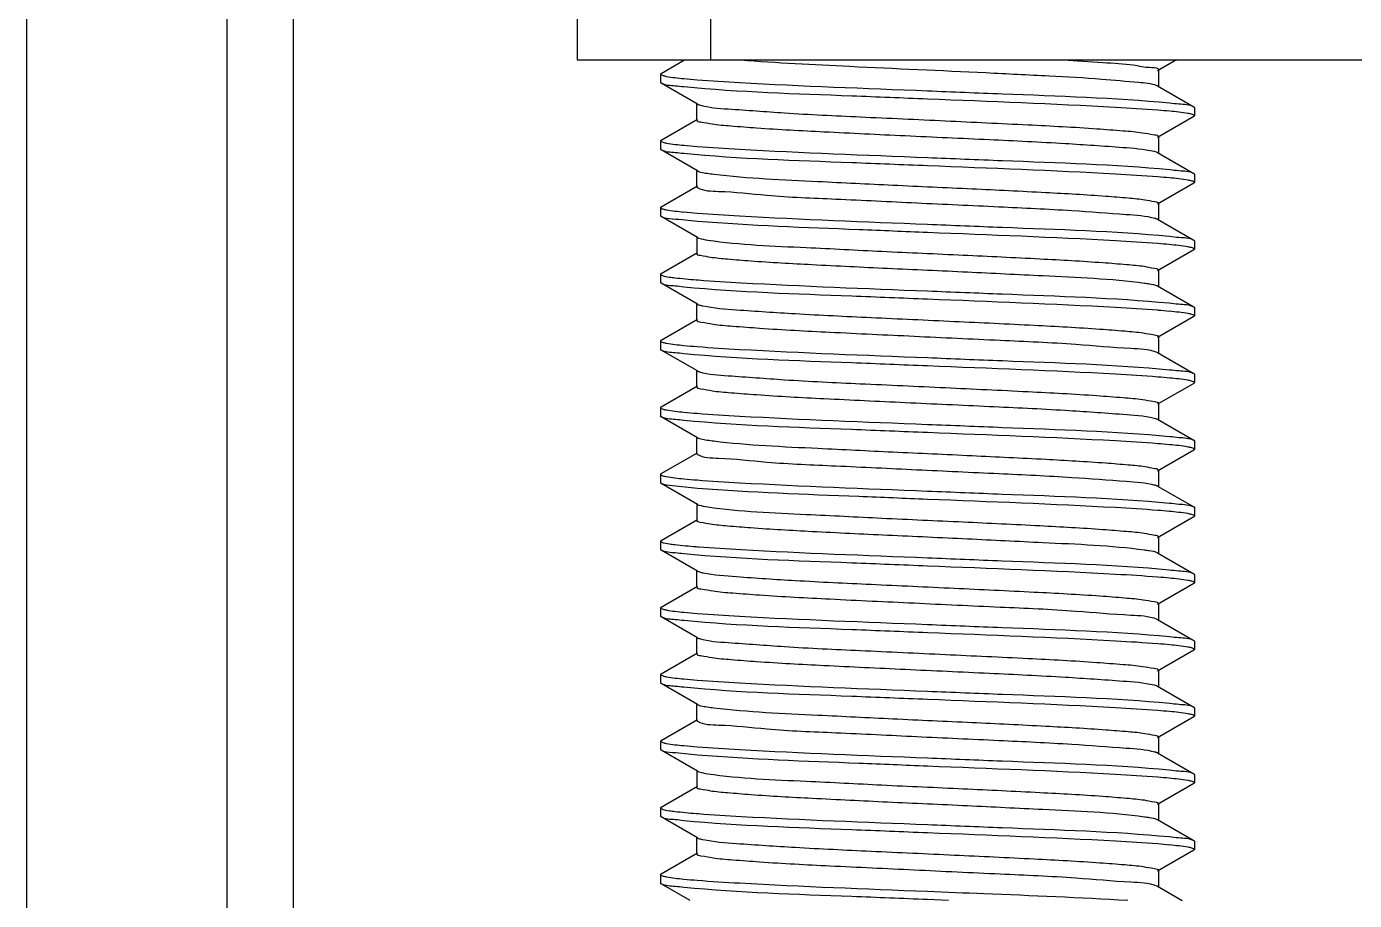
# Model space of a CAD drawing. Extents: x 1382187 to 1725648, y 860327 to 1571294.
# Drawn here: x 1529667.5 to 1529992.9, y 1235524.9 to 1235739.2 of the extents above; entities that cross this region are included whole.
import ezdxf

# ---------------------------------------------------------------- set-up
doc = ezdxf.new("R2010")
doc.units = 0
doc.header["$LTSCALE"] = 1000
doc.header["$MEASUREMENT"] = 0

msp = doc.modelspace()

# ---------------------------------------------------------------- linework, layer by layer
for p, q in [((1529802.41, 1238445.87), (1529802.41, 1235730.96)), ((1529835.12, 1238445.87), (1529835.12, 1235730.96)), ((1529732.9, 1235403.86), (1529732.9, 1236292.77)), ((1529667.48, 1236051.14), (1529667.48, 1235437.38)), ((1529716.54, 1236051.14), (1529716.54, 1235437.38)), ((1529802.41, 1235730.96), (1530137.69, 1235730.96)), ((1529823, 1235727.67), (1529828.7, 1235730.96)), ((1529949.25, 1235730.96), (1529944.66, 1235728.3)), ((1529944.84, 1235728.51), (1529944.84, 1235724.42)), ((1529823, 1235727.67), (1529822.85, 1235727.49)), ((1529822.85, 1235727.49), (1529822.85, 1235725.44)), ((1529823, 1235725.26), (1529822.85, 1235725.44)), ((1529831.88, 1235720.12), (1529823, 1235725.26)), ((1529944.46, 1235724.72), (1529944.66, 1235724.63)), ((1529944.66, 1235724.63), (1529953.54, 1235719.49)), ((1529831.7, 1235716.24), (1529831.7, 1235720.33)), ((1529953.54, 1235719.49), (1529953.69, 1235719.31)), ((1529953.69, 1235719.31), (1529953.69, 1235717.26)), ((1529823, 1235711.31), (1529831.88, 1235716.45)), ((1529953.54, 1235717.09), (1529944.66, 1235711.95)), ((1529953.54, 1235717.09), (1529953.69, 1235717.27)), ((1529944.84, 1235712.15), (1529944.84, 1235708.06)), ((1529823, 1235711.31), (1529822.85, 1235711.13)), ((1529822.85, 1235711.13), (1529822.85, 1235709.09)), ((1529823, 1235708.91), (1529822.85, 1235709.09)), ((1529831.88, 1235703.77), (1529823, 1235708.91)), ((1529944.66, 1235708.27), (1529953.54, 1235703.13)), ((1529831.7, 1235699.89), (1529831.7, 1235703.98)), ((1529831.88, 1235703.77), (1529832.13, 1235703.66)), ((1529953.54, 1235703.13), (1529953.69, 1235702.95)), ((1529953.69, 1235702.95), (1529953.69, 1235700.91)), ((1529823, 1235694.96), (1529831.88, 1235700.09)), ((1529953.54, 1235700.73), (1529944.66, 1235695.59)), ((1529953.54, 1235700.73), (1529953.69, 1235700.91)), ((1529944.84, 1235695.8), (1529944.84, 1235691.71)), ((1529823, 1235694.96), (1529822.85, 1235694.78)), ((1529822.85, 1235694.78), (1529822.85, 1235692.73)), ((1529823, 1235692.55), (1529822.85, 1235692.73)), ((1529831.88, 1235687.41), (1529823, 1235692.55)), ((1529944.66, 1235691.92), (1529953.54, 1235686.78)), ((1529831.7, 1235687.62), (1529831.7, 1235683.53)), ((1529953.54, 1235686.78), (1529953.69, 1235686.6)), ((1529953.69, 1235686.6), (1529953.69, 1235684.55)), ((1529823, 1235678.6), (1529831.88, 1235683.74)), ((1529953.54, 1235684.37), (1529944.66, 1235679.24)), ((1529953.54, 1235684.37), (1529953.69, 1235684.56)), ((1529944.84, 1235679.44), (1529944.84, 1235675.35)), ((1529823, 1235678.6), (1529822.85, 1235678.42)), ((1529822.85, 1235678.42), (1529822.85, 1235676.38)), ((1529823, 1235676.2), (1529822.85, 1235676.38)), ((1529831.88, 1235671.06), (1529823, 1235676.2)), ((1529944.66, 1235675.56), (1529953.54, 1235670.42)), ((1529831.7, 1235667.18), (1529831.7, 1235671.27)), ((1529953.54, 1235670.42), (1529953.69, 1235670.24)), ((1529953.69, 1235670.24), (1529953.69, 1235668.2)), ((1529823, 1235662.24), (1529831.88, 1235667.38)), ((1529953.54, 1235668.02), (1529944.66, 1235662.88)), ((1529953.54, 1235668.02), (1529953.69, 1235668.2)), ((1529944.84, 1235663.09), (1529944.84, 1235659)), ((1529823, 1235662.24), (1529822.85, 1235662.07)), ((1529822.85, 1235662.07), (1529822.85, 1235660.02)), ((1529823, 1235659.84), (1529822.85, 1235660.02)), ((1529831.88, 1235654.7), (1529823, 1235659.84)), ((1529944.46, 1235659.3), (1529944.66, 1235659.21)), ((1529944.66, 1235659.21), (1529953.54, 1235654.07)), ((1529831.7, 1235650.82), (1529831.7, 1235654.91)), ((1529953.54, 1235654.07), (1529953.69, 1235653.89)), ((1529953.69, 1235653.89), (1529953.69, 1235651.84)), ((1529823, 1235645.89), (1529831.88, 1235651.03)), ((1529953.54, 1235651.66), (1529944.66, 1235646.53)), ((1529953.54, 1235651.66), (1529953.69, 1235651.85)), ((1529823, 1235645.89), (1529822.85, 1235645.71)), ((1529822.85, 1235645.71), (1529822.85, 1235643.67)), ((1529823, 1235643.49), (1529822.85, 1235643.67)), ((1529944.84, 1235646.73), (1529944.84, 1235642.64)), ((1529831.88, 1235638.35), (1529823, 1235643.49)), ((1529944.66, 1235642.85), (1529953.54, 1235637.71)), ((1529831.7, 1235634.47), (1529831.7, 1235638.56)), ((1529831.88, 1235638.35), (1529832.13, 1235638.24)), ((1529953.54, 1235637.71), (1529953.69, 1235637.53)), ((1529953.69, 1235637.53), (1529953.69, 1235635.49)), ((1529823, 1235629.53), (1529831.88, 1235634.67)), ((1529953.54, 1235635.31), (1529944.66, 1235630.17)), ((1529953.54, 1235635.31), (1529953.69, 1235635.49)), ((1529823, 1235629.53), (1529822.85, 1235629.36)), ((1529822.85, 1235629.36), (1529822.85, 1235627.31)), ((1529823, 1235627.13), (1529822.85, 1235627.31)), ((1529944.84, 1235630.38), (1529944.84, 1235626.29)), ((1529831.88, 1235621.99), (1529823, 1235627.13)), ((1529944.66, 1235626.5), (1529953.54, 1235621.36)), ((1529831.7, 1235622.2), (1529831.7, 1235618.11)), ((1529953.54, 1235621.36), (1529953.69, 1235621.18)), ((1529953.69, 1235621.18), (1529953.69, 1235619.13)), ((1529823, 1235613.18), (1529831.88, 1235618.32)), ((1529953.54, 1235618.95), (1529944.66, 1235613.82)), ((1529953.54, 1235618.95), (1529953.69, 1235619.13)), ((1529823, 1235613.18), (1529822.85, 1235613)), ((1529822.85, 1235613), (1529822.85, 1235610.96)), ((1529944.84, 1235614.02), (1529944.84, 1235609.93)), ((1529823, 1235610.78), (1529822.85, 1235610.96)), ((1529831.88, 1235605.64), (1529823, 1235610.78)), ((1529944.66, 1235610.14), (1529953.54, 1235605)), ((1529831.7, 1235601.76), (1529831.7, 1235605.85)), ((1529953.54, 1235605), (1529953.69, 1235604.82)), ((1529953.69, 1235604.82), (1529953.69, 1235602.78)), ((1529823, 1235596.82), (1529831.88, 1235601.96)), ((1529953.54, 1235602.6), (1529944.66, 1235597.46)), ((1529953.54, 1235602.6), (1529953.69, 1235602.78)), ((1529823, 1235596.82), (1529822.85, 1235596.65)), ((1529822.85, 1235596.65), (1529822.85, 1235594.6)), ((1529944.84, 1235597.67), (1529944.84, 1235593.58)), ((1529823, 1235594.42), (1529822.85, 1235594.6)), ((1529831.88, 1235589.28), (1529823, 1235594.42)), ((1529944.46, 1235593.88), (1529944.66, 1235593.79)), ((1529944.66, 1235593.79), (1529953.54, 1235588.65)), ((1529831.7, 1235585.4), (1529831.7, 1235589.49)), ((1529953.54, 1235588.65), (1529953.69, 1235588.47)), ((1529953.69, 1235588.47), (1529953.69, 1235586.42)), ((1529823, 1235580.47), (1529831.88, 1235585.61)), ((1529953.54, 1235586.24), (1529944.66, 1235581.11)), ((1529953.54, 1235586.24), (1529953.69, 1235586.42)), ((1529823, 1235580.47), (1529822.85, 1235580.29)), ((1529822.85, 1235580.29), (1529822.85, 1235578.25)), ((1529944.84, 1235581.31), (1529944.84, 1235577.22)), ((1529823, 1235578.07), (1529822.85, 1235578.25)), ((1529831.88, 1235572.93), (1529823, 1235578.07)), ((1529944.66, 1235577.43), (1529953.54, 1235572.29)), ((1529831.7, 1235569.05), (1529831.7, 1235573.14)), ((1529831.88, 1235572.93), (1529832.13, 1235572.81)), ((1529953.54, 1235572.29), (1529953.69, 1235572.11)), ((1529953.69, 1235572.11), (1529953.69, 1235570.07)), ((1529823, 1235564.11), (1529831.88, 1235569.25)), ((1529953.54, 1235569.89), (1529944.66, 1235564.75)), ((1529953.54, 1235569.89), (1529953.69, 1235570.07)), ((1529823, 1235564.11), (1529822.85, 1235563.94)), ((1529822.85, 1235563.94), (1529822.85, 1235561.89)), ((1529944.84, 1235564.96), (1529944.84, 1235560.87)), ((1529823, 1235561.71), (1529822.85, 1235561.89)), ((1529831.88, 1235556.57), (1529823, 1235561.71)), ((1529944.66, 1235561.08), (1529953.54, 1235555.94)), ((1529831.7, 1235556.78), (1529831.7, 1235552.69)), ((1529953.54, 1235555.94), (1529953.69, 1235555.76)), ((1529953.69, 1235555.76), (1529953.69, 1235553.71)), ((1529823, 1235547.76), (1529831.88, 1235552.9)), ((1529953.54, 1235553.53), (1529944.66, 1235548.4)), ((1529953.54, 1235553.53), (1529953.69, 1235553.71)), ((1529823, 1235547.76), (1529822.85, 1235547.58)), ((1529822.85, 1235547.58), (1529822.85, 1235545.54)), ((1529944.84, 1235548.6), (1529944.84, 1235544.51)), ((1529823, 1235545.36), (1529822.85, 1235545.54)), ((1529831.88, 1235540.22), (1529823, 1235545.36)), ((1529944.66, 1235544.72), (1529953.54, 1235539.58)), ((1529831.7, 1235536.34), (1529831.7, 1235540.43)), ((1529953.54, 1235539.58), (1529953.69, 1235539.4)), ((1529823, 1235531.4), (1529831.88, 1235536.54)), ((1529953.54, 1235537.18), (1529944.66, 1235532.04)), ((1529953.54, 1235537.18), (1529953.69, 1235537.36)), ((1529953.69, 1235539.4), (1529953.69, 1235537.36)), ((1529823, 1235531.4), (1529822.85, 1235531.23)), ((1529822.85, 1235531.23), (1529822.85, 1235529.18)), ((1529944.84, 1235532.25), (1529944.84, 1235528.16)), ((1529823, 1235529), (1529822.85, 1235529.18)), ((1529830.11, 1235524.89), (1529823, 1235529)), ((1529944.46, 1235528.46), (1529944.66, 1235528.37)), ((1529944.66, 1235528.37), (1529950.67, 1235524.89)), ((1529893.38, 1235524.89), (1529888.27, 1235525.09))]:
    msp.add_line(p, q)
for centre, radius, start, end in [((1529845.45, 1235901.66), 176.08, 264.4922, 265.5586), ((1529930.4, 1235534.79), 184.41, 84.6378, 85.5439), ((1529845.52, 1235886.22), 177, 264.5118, 265.5533), ((1529930.24, 1235516.54), 186.31, 84.669, 85.543), ((1529845.43, 1235868.73), 175.86, 264.491, 265.556), ((1529942.38, 1235686.13), 6.24, 73.8589, 74.9069), ((1529930.15, 1235499.14), 187.36, 84.6853, 85.5419), ((1529851.45, 1235926.42), 250.15, 265.4503, 265.5766), ((1529930.37, 1235485.42), 184.71, 84.6443, 85.543), ((1529845.45, 1235836.24), 176.08, 264.4922, 265.5586), ((1529930.4, 1235469.37), 184.41, 84.6378, 85.5439), ((1529845.52, 1235820.8), 177, 264.5118, 265.5533), ((1529930.24, 1235451.12), 186.31, 84.669, 85.543), ((1529845.43, 1235803.31), 175.86, 264.491, 265.556), ((1529942.38, 1235620.71), 6.24, 73.8589, 74.9069), ((1529930.15, 1235433.72), 187.36, 84.6853, 85.5419), ((1529851.45, 1235861), 250.15, 265.4503, 265.5766), ((1529930.37, 1235420), 184.71, 84.6443, 85.543), ((1529845.45, 1235770.82), 176.08, 264.4922, 265.5586), ((1529930.4, 1235403.95), 184.41, 84.6378, 85.5439), ((1529845.52, 1235755.38), 177, 264.5118, 265.5533), ((1529930.24, 1235385.7), 186.31, 84.669, 85.543), ((1529845.43, 1235737.89), 175.86, 264.491, 265.556), ((1529942.38, 1235555.29), 6.24, 73.8589, 74.9069), ((1529930.15, 1235368.3), 187.36, 84.6853, 85.5419), ((1529851.45, 1235795.58), 250.15, 265.4503, 265.5766), ((1529930.37, 1235354.58), 184.71, 84.6443, 85.543), ((1529845.45, 1235705.4), 176.08, 264.4922, 265.5586)]:
    msp.add_arc(centre, radius, start, end)
for points, knots in [([(1529842.49, 1235730.96), (1529851.39, 1235730.27), (1529871.42, 1235729.27), (1529896.64, 1235728.16), (1529917.21, 1235727.11), (1529929.73, 1235726.47), (1529938.45, 1235725.6), (1529943.06, 1235725.28), (1529944.46, 1235724.72)], [0, 0, 0, 0, 0.261947, 0.58881, 0.740857, 0.866927, 0.955861, 1, 1, 1, 1]), ([(1529921.5, 1235730.96), (1529924.76, 1235730.78), (1529930.32, 1235730.37), (1529938.12, 1235729.99), (1529941.69, 1235729.12), (1529944.84, 1235729.07), (1529944.84, 1235728.51)], [0, 0, 0, 0, 0.416017, 0.731219, 0.928612, 1, 1, 1, 1]), ([(1529822.85, 1235727.49), (1529822.85, 1235727.41), (1529823.09, 1235727.23), (1529823.31, 1235727.17), (1529823.47, 1235727.13)], [0, 0, 0, 0, 0.322656, 1, 1, 1, 1]), ([(1529828.59, 1235724.34), (1529827.88, 1235724.41), (1529826.04, 1235724.67), (1529824.02, 1235724.67), (1529823.01, 1235725.26)], [0, 0, 0, 0, 0.378132, 1, 1, 1, 1]), ([(1529823.47, 1235727.13), (1529823.73, 1235727.05), (1529825.41, 1235726.7), (1529827.11, 1235726.53), (1529828.54, 1235726.39)], [0, 0, 0, 0, 0.159145, 1, 1, 1, 1]), ([(1529831.81, 1235726.11), (1529835.27, 1235725.83), (1529854.08, 1235724.7), (1529872.92, 1235724.01), (1529888.27, 1235723.4)], [0, 0, 0, 0, 0.184477, 1, 1, 1, 1]), ([(1529888.27, 1235721.35), (1529882.09, 1235721.6), (1529862.2, 1235722.45), (1529842.27, 1235723.01), (1529828.59, 1235724.34)], [0, 0, 0, 0, 0.310323, 1, 1, 1, 1]), ([(1529888.27, 1235723.4), (1529894.38, 1235723.15), (1529914.17, 1235722.31), (1529933.99, 1235721.73), (1529947.61, 1235720.44)], [0, 0, 0, 0, 0.308852, 1, 1, 1, 1]), ([(1529831.88, 1235720.12), (1529831.95, 1235720.08), (1529832.11, 1235720.01), (1529832.28, 1235719.96), (1529832.38, 1235719.93)], [0, 0, 0, 0, 0.430479, 1, 1, 1, 1]), ([(1529832.38, 1235719.93), (1529834.65, 1235719.25), (1529841.69, 1235718.84), (1529854.77, 1235717.79), (1529872.54, 1235716.98), (1529892.46, 1235716.05), (1529911.76, 1235715.14), (1529926.39, 1235714.38), (1529935.56, 1235713.66), (1529940.55, 1235713.27), (1529942.91, 1235712.74), (1529944.84, 1235712.52), (1529944.84, 1235712.15)], [0, 0, 0, 0, 0.062951, 0.18524, 0.350271, 0.535399, 0.715185, 0.864922, 0.92187, 0.964113, 0.990297, 1, 1, 1, 1]), ([(1529944.73, 1235718.64), (1529941.26, 1235718.92), (1529922.45, 1235720.05), (1529903.62, 1235720.74), (1529888.27, 1235721.35)], [0, 0, 0, 0, 0.18453, 1, 1, 1, 1]), ([(1529947.61, 1235720.44), (1529948.37, 1235720.37), (1529950.32, 1235720.09), (1529952.46, 1235720.11), (1529953.53, 1235719.49)], [0, 0, 0, 0, 0.37931, 1, 1, 1, 1]), ([(1529831.7, 1235716.24), (1529831.7, 1235715.89), (1529833.58, 1235715.66), (1529835.88, 1235715.14), (1529840.75, 1235714.75), (1529849.71, 1235714.04), (1529864.05, 1235713.29), (1529883.03, 1235712.39), (1529902.76, 1235711.48), (1529920.56, 1235710.65), (1529933.98, 1235709.68), (1529941.28, 1235709.17), (1529943.78, 1235708.57)], [0, 0, 0, 0, 0.00951, 0.035123, 0.076469, 0.132247, 0.279239, 0.456494, 0.640275, 0.805971, 0.931424, 1, 1, 1, 1]), ([(1529952.95, 1235717.66), (1529952.67, 1235717.73), (1529950.91, 1235718.08), (1529949.12, 1235718.25), (1529947.63, 1235718.39)], [0, 0, 0, 0, 0.163145, 1, 1, 1, 1]), ([(1529953.69, 1235717.27), (1529953.69, 1235717.36), (1529953.39, 1235717.54), (1529953.14, 1235717.61), (1529952.95, 1235717.66)], [0, 0, 0, 0, 0.315061, 1, 1, 1, 1]), ([(1529822.85, 1235711.13), (1529822.85, 1235711.05), (1529823.1, 1235710.88), (1529823.32, 1235710.82), (1529823.48, 1235710.77)], [0, 0, 0, 0, 0.322005, 1, 1, 1, 1]), ([(1529828.54, 1235707.99), (1529827.84, 1235708.06), (1529826.01, 1235708.32), (1529824.01, 1235708.32), (1529823.01, 1235708.91)], [0, 0, 0, 0, 0.377931, 1, 1, 1, 1]), ([(1529823.48, 1235710.77), (1529823.74, 1235710.69), (1529825.43, 1235710.34), (1529827.15, 1235710.17), (1529828.59, 1235710.03)], [0, 0, 0, 0, 0.159397, 1, 1, 1, 1]), ([(1529831.8, 1235709.75), (1529835.26, 1235709.48), (1529854.08, 1235708.34), (1529872.91, 1235707.65), (1529888.27, 1235707.04)], [0, 0, 0, 0, 0.184455, 1, 1, 1, 1]), ([(1529888.27, 1235705), (1529882.08, 1235705.24), (1529862.17, 1235706.1), (1529842.22, 1235706.66), (1529828.54, 1235707.99)], [0, 0, 0, 0, 0.310595, 1, 1, 1, 1]), ([(1529888.27, 1235707.04), (1529894.39, 1235706.8), (1529914.18, 1235705.95), (1529934, 1235705.37), (1529947.63, 1235704.08)], [0, 0, 0, 0, 0.308927, 1, 1, 1, 1]), ([(1529943.78, 1235708.57), (1529943.96, 1235708.53), (1529944.26, 1235708.45), (1529944.55, 1235708.33), (1529944.66, 1235708.27)], [0, 0, 0, 0, 0.59312, 1, 1, 1, 1]), ([(1529832.13, 1235703.66), (1529832.32, 1235703.58), (1529833.56, 1235703.25), (1529834.83, 1235703.1), (1529835.9, 1235702.97)], [0, 0, 0, 0, 0.158312, 1, 1, 1, 1]), ([(1529835.9, 1235702.97), (1529844.37, 1235701.94), (1529859.04, 1235701.32), (1529880.13, 1235700.24), (1529898.76, 1235699.42), (1529916.1, 1235698.56), (1529928.96, 1235697.85), (1529936.91, 1235697.19), (1529941.18, 1235696.82), (1529943.22, 1235696.36), (1529944.84, 1235696.11), (1529944.84, 1235695.8)], [0, 0, 0, 0, 0.234088, 0.402448, 0.579889, 0.745639, 0.880314, 0.930897, 0.968237, 0.991317, 1, 1, 1, 1]), ([(1529944.72, 1235702.29), (1529941.25, 1235702.56), (1529922.45, 1235703.7), (1529903.62, 1235704.39), (1529888.27, 1235705)], [0, 0, 0, 0, 0.184554, 1, 1, 1, 1]), ([(1529947.63, 1235704.08), (1529948.38, 1235704.01), (1529950.33, 1235703.74), (1529952.46, 1235703.75), (1529953.53, 1235703.13)], [0, 0, 0, 0, 0.379296, 1, 1, 1, 1]), ([(1529831.7, 1235699.89), (1529831.7, 1235699.85), (1529831.75, 1235699.76), (1529831.83, 1235699.71), (1529831.87, 1235699.69)], [0, 0, 0, 0, 0.402304, 1, 1, 1, 1]), ([(1529831.87, 1235699.69), (1529833.39, 1235698.79), (1529839.44, 1235698.83), (1529850.48, 1235697.46), (1529866.8, 1235696.86), (1529885.72, 1235695.9), (1529905.02, 1235695.02), (1529922.17, 1235694.21), (1529934.88, 1235693.23), (1529941.73, 1235692.77), (1529944.01, 1235692.16)], [0, 0, 0, 0, 0.046973, 0.152409, 0.303029, 0.479455, 0.658932, 0.818305, 0.937036, 1, 1, 1, 1]), ([(1529953.01, 1235701.28), (1529952.73, 1235701.36), (1529950.92, 1235701.73), (1529949.09, 1235701.9), (1529947.55, 1235702.05)], [0, 0, 0, 0, 0.159617, 1, 1, 1, 1]), ([(1529953.69, 1235700.91), (1529953.69, 1235700.99), (1529953.42, 1235701.17), (1529953.19, 1235701.24), (1529953.01, 1235701.28)], [0, 0, 0, 0, 0.317967, 1, 1, 1, 1]), ([(1529822.85, 1235694.78), (1529822.85, 1235694.7), (1529823.08, 1235694.53), (1529823.29, 1235694.47), (1529823.44, 1235694.43)], [0, 0, 0, 0, 0.324871, 1, 1, 1, 1]), ([(1529831.89, 1235691.35), (1529829.85, 1235691.51), (1529826.95, 1235691.91), (1529823.83, 1235692.08), (1529823.01, 1235692.55)], [0, 0, 0, 0, 0.683734, 1, 1, 1, 1]), ([(1529823.44, 1235694.43), (1529823.7, 1235694.35), (1529825.38, 1235693.99), (1529827.1, 1235693.82), (1529828.54, 1235693.68)], [0, 0, 0, 0, 0.157623, 1, 1, 1, 1]), ([(1529831.8, 1235693.4), (1529835.26, 1235693.13), (1529854.08, 1235691.99), (1529872.91, 1235691.3), (1529888.27, 1235690.69)], [0, 0, 0, 0, 0.184436, 1, 1, 1, 1]), ([(1529888.27, 1235688.64), (1529882.67, 1235688.87), (1529863.87, 1235689.64), (1529845.06, 1235690.31), (1529831.89, 1235691.35)], [0, 0, 0, 0, 0.297863, 1, 1, 1, 1]), ([(1529888.27, 1235690.69), (1529894.37, 1235690.44), (1529914.13, 1235689.6), (1529933.93, 1235689.02), (1529947.55, 1235687.74)], [0, 0, 0, 0, 0.308576, 1, 1, 1, 1]), ([(1529944.12, 1235692.12), (1529944.22, 1235692.09), (1529944.41, 1235692.04), (1529944.59, 1235691.96), (1529944.66, 1235691.92)], [0, 0, 0, 0, 0.572041, 1, 1, 1, 1]), ([(1529831.88, 1235687.41), (1529831.99, 1235687.35), (1529832.81, 1235687.05), (1529833.67, 1235686.92), (1529834.4, 1235686.81)], [0, 0, 0, 0, 0.147905, 1, 1, 1, 1]), ([(1529834.4, 1235686.81), (1529842.39, 1235685.61), (1529856.69, 1235685.13), (1529877.55, 1235683.99), (1529896.66, 1235683.16), (1529914.67, 1235682.28), (1529928.12, 1235681.55), (1529936.47, 1235680.88), (1529940.98, 1235680.5), (1529943.11, 1235680.01), (1529944.84, 1235679.78), (1529944.84, 1235679.44)], [0, 0, 0, 0, 0.218787, 0.386207, 0.566108, 0.736243, 0.875583, 0.928118, 0.966979, 0.991, 1, 1, 1, 1]), ([(1529944.71, 1235685.93), (1529941.25, 1235686.21), (1529922.44, 1235687.34), (1529903.62, 1235688.03), (1529888.27, 1235688.64)], [0, 0, 0, 0, 0.184575, 1, 1, 1, 1]), ([(1529947.55, 1235687.74), (1529948.31, 1235687.66), (1529950.29, 1235687.39), (1529952.45, 1235687.41), (1529953.53, 1235686.78)], [0, 0, 0, 0, 0.37952, 1, 1, 1, 1]), ([(1529831.7, 1235683.53), (1529831.7, 1235683.21), (1529833.38, 1235682.97), (1529835.46, 1235682.5), (1529839.85, 1235682.12), (1529847.99, 1235681.45), (1529861.15, 1235680.73), (1529878.83, 1235679.86), (1529897.7, 1235679.04), (1529918.69, 1235677.93), (1529933.19, 1235677.37), (1529941.43, 1235676.26)], [0, 0, 0, 0, 0.00884, 0.032379, 0.070466, 0.122006, 0.258971, 0.426878, 0.605536, 0.773444, 1, 1, 1, 1]), ([(1529952.93, 1235684.95), (1529952.64, 1235685.03), (1529950.85, 1235685.38), (1529949.03, 1235685.55), (1529947.51, 1235685.7)], [0, 0, 0, 0, 0.163234, 1, 1, 1, 1]), ([(1529953.69, 1235684.56), (1529953.69, 1235684.65), (1529953.38, 1235684.84), (1529953.13, 1235684.9), (1529952.93, 1235684.95)], [0, 0, 0, 0, 0.313847, 1, 1, 1, 1]), ([(1529822.85, 1235678.42), (1529822.85, 1235678.35), (1529823.6, 1235677.8), (1529824.37, 1235677.85), (1529825.07, 1235677.74)], [0, 0, 0, 0, 0.093121, 1, 1, 1, 1]), ([(1529828.54, 1235675.28), (1529827.84, 1235675.35), (1529826.01, 1235675.61), (1529824.01, 1235675.61), (1529823.01, 1235676.2)], [0, 0, 0, 0, 0.377935, 1, 1, 1, 1]), ([(1529825.07, 1235677.74), (1529825.49, 1235677.68), (1529827.66, 1235677.39), (1529829.84, 1235677.2), (1529831.61, 1235677.06)], [0, 0, 0, 0, 0.190828, 1, 1, 1, 1]), ([(1529832.16, 1235677.02), (1529835.63, 1235676.75), (1529854.32, 1235675.62), (1529873.04, 1235674.94), (1529888.27, 1235674.33)], [0, 0, 0, 0, 0.18595, 1, 1, 1, 1]), ([(1529941.43, 1235676.26), (1529941.82, 1235676.21), (1529942.9, 1235676.03), (1529944.05, 1235675.91), (1529944.66, 1235675.56)], [0, 0, 0, 0, 0.360643, 1, 1, 1, 1]), ([(1529888.27, 1235672.29), (1529882.08, 1235672.53), (1529862.17, 1235673.39), (1529842.22, 1235673.95), (1529828.54, 1235675.28)], [0, 0, 0, 0, 0.310578, 1, 1, 1, 1]), ([(1529888.27, 1235674.33), (1529894.36, 1235674.09), (1529914.11, 1235673.25), (1529933.89, 1235672.66), (1529947.51, 1235671.38)], [0, 0, 0, 0, 0.308379, 1, 1, 1, 1]), ([(1529831.88, 1235671.06), (1529832.04, 1235670.97), (1529832.49, 1235670.82), (1529832.95, 1235670.72), (1529833.23, 1235670.66)], [0, 0, 0, 0, 0.388593, 1, 1, 1, 1]), ([(1529833.23, 1235670.66), (1529835.94, 1235670.12), (1529843.5, 1235669.55), (1529857.23, 1235668.63), (1529875.03, 1235667.79), (1529894.56, 1235666.89), (1529913.22, 1235666), (1529927.26, 1235665.26), (1529936.02, 1235664.56), (1529940.77, 1235664.17), (1529943.01, 1235663.67), (1529944.84, 1235663.44), (1529944.84, 1235663.09)], [0, 0, 0, 0, 0.074051, 0.202548, 0.368862, 0.551322, 0.726125, 0.870472, 0.925123, 0.96561, 0.990669, 1, 1, 1, 1]), ([(1529944.73, 1235669.58), (1529941.26, 1235669.85), (1529922.45, 1235670.99), (1529903.62, 1235671.68), (1529888.27, 1235672.29)], [0, 0, 0, 0, 0.184524, 1, 1, 1, 1]), ([(1529947.51, 1235671.38), (1529948.28, 1235671.31), (1529950.27, 1235671.03), (1529952.44, 1235671.06), (1529953.53, 1235670.42)], [0, 0, 0, 0, 0.379704, 1, 1, 1, 1]), ([(1529831.7, 1235667.18), (1529831.71, 1235666.8), (1529833.68, 1235666.59), (1529836.1, 1235666.04), (1529841.22, 1235665.65), (1529850.6, 1235664.92), (1529865.52, 1235664.15), (1529885.13, 1235663.24), (1529905.21, 1235662.27), (1529922.97, 1235661.53), (1529935.65, 1235660.32), (1529942.45, 1235660.1), (1529944.46, 1235659.3)], [0, 0, 0, 0, 0.009911, 0.036684, 0.079861, 0.138026, 0.290611, 0.473012, 0.659513, 0.823824, 0.942824, 1, 1, 1, 1]), ([(1529953.03, 1235668.57), (1529952.75, 1235668.65), (1529950.96, 1235669.01), (1529949.14, 1235669.19), (1529947.61, 1235669.33)], [0, 0, 0, 0, 0.159226, 1, 1, 1, 1]), ([(1529953.69, 1235668.2), (1529953.69, 1235668.28), (1529953.43, 1235668.46), (1529953.2, 1235668.52), (1529953.03, 1235668.57)], [0, 0, 0, 0, 0.318631, 1, 1, 1, 1]), ([(1529822.85, 1235662.07), (1529822.85, 1235661.99), (1529823.09, 1235661.81), (1529823.31, 1235661.75), (1529823.47, 1235661.71)], [0, 0, 0, 0, 0.322656, 1, 1, 1, 1]), ([(1529828.59, 1235658.92), (1529827.88, 1235658.99), (1529826.04, 1235659.25), (1529824.02, 1235659.25), (1529823.01, 1235659.84)], [0, 0, 0, 0, 0.378132, 1, 1, 1, 1]), ([(1529823.47, 1235661.71), (1529823.73, 1235661.63), (1529825.41, 1235661.28), (1529827.11, 1235661.11), (1529828.54, 1235660.97)], [0, 0, 0, 0, 0.159145, 1, 1, 1, 1]), ([(1529831.81, 1235660.69), (1529835.27, 1235660.41), (1529854.08, 1235659.28), (1529872.92, 1235658.59), (1529888.27, 1235657.98)], [0, 0, 0, 0, 0.184477, 1, 1, 1, 1]), ([(1529888.27, 1235655.93), (1529882.09, 1235656.18), (1529862.2, 1235657.03), (1529842.27, 1235657.59), (1529828.59, 1235658.92)], [0, 0, 0, 0, 0.310323, 1, 1, 1, 1]), ([(1529888.27, 1235657.98), (1529894.38, 1235657.73), (1529914.17, 1235656.89), (1529933.99, 1235656.31), (1529947.61, 1235655.02)], [0, 0, 0, 0, 0.308852, 1, 1, 1, 1]), ([(1529831.88, 1235654.7), (1529831.95, 1235654.66), (1529832.11, 1235654.59), (1529832.28, 1235654.54), (1529832.38, 1235654.51)], [0, 0, 0, 0, 0.430479, 1, 1, 1, 1]), ([(1529832.38, 1235654.51), (1529834.65, 1235653.83), (1529841.69, 1235653.42), (1529854.77, 1235652.37), (1529872.54, 1235651.56), (1529892.46, 1235650.63), (1529911.76, 1235649.72), (1529926.39, 1235648.96), (1529935.56, 1235648.24), (1529940.55, 1235647.85), (1529942.91, 1235647.32), (1529944.84, 1235647.1), (1529944.84, 1235646.73)], [0, 0, 0, 0, 0.062951, 0.18524, 0.350271, 0.535399, 0.715185, 0.864922, 0.92187, 0.964113, 0.990297, 1, 1, 1, 1]), ([(1529944.73, 1235653.22), (1529941.26, 1235653.5), (1529922.45, 1235654.63), (1529903.62, 1235655.32), (1529888.27, 1235655.93)], [0, 0, 0, 0, 0.18453, 1, 1, 1, 1]), ([(1529947.61, 1235655.02), (1529948.37, 1235654.95), (1529950.32, 1235654.67), (1529952.46, 1235654.69), (1529953.53, 1235654.07)], [0, 0, 0, 0, 0.37931, 1, 1, 1, 1]), ([(1529831.7, 1235650.82), (1529831.7, 1235650.47), (1529833.58, 1235650.24), (1529835.88, 1235649.72), (1529840.75, 1235649.33), (1529849.71, 1235648.62), (1529864.05, 1235647.87), (1529883.03, 1235646.97), (1529902.76, 1235646.06), (1529920.56, 1235645.23), (1529933.98, 1235644.26), (1529941.28, 1235643.75), (1529943.78, 1235643.15)], [0, 0, 0, 0, 0.00951, 0.035123, 0.076469, 0.132247, 0.279239, 0.456494, 0.640275, 0.805971, 0.931424, 1, 1, 1, 1]), ([(1529952.95, 1235652.24), (1529952.67, 1235652.31), (1529950.91, 1235652.66), (1529949.12, 1235652.83), (1529947.63, 1235652.97)], [0, 0, 0, 0, 0.163145, 1, 1, 1, 1]), ([(1529953.69, 1235651.85), (1529953.69, 1235651.94), (1529953.39, 1235652.12), (1529953.14, 1235652.19), (1529952.95, 1235652.24)], [0, 0, 0, 0, 0.315061, 1, 1, 1, 1]), ([(1529822.85, 1235645.71), (1529822.85, 1235645.63), (1529823.1, 1235645.46), (1529823.32, 1235645.4), (1529823.48, 1235645.35)], [0, 0, 0, 0, 0.322005, 1, 1, 1, 1]), ([(1529823.48, 1235645.35), (1529823.74, 1235645.27), (1529825.43, 1235644.92), (1529827.15, 1235644.75), (1529828.59, 1235644.61)], [0, 0, 0, 0, 0.159397, 1, 1, 1, 1]), ([(1529831.8, 1235644.33), (1529835.26, 1235644.06), (1529854.08, 1235642.92), (1529872.91, 1235642.23), (1529888.27, 1235641.62)], [0, 0, 0, 0, 0.184455, 1, 1, 1, 1]), ([(1529828.54, 1235642.57), (1529827.84, 1235642.64), (1529826.01, 1235642.9), (1529824.01, 1235642.9), (1529823.01, 1235643.49)], [0, 0, 0, 0, 0.377931, 1, 1, 1, 1]), ([(1529888.27, 1235639.58), (1529882.08, 1235639.82), (1529862.17, 1235640.68), (1529842.22, 1235641.24), (1529828.54, 1235642.57)], [0, 0, 0, 0, 0.310595, 1, 1, 1, 1]), ([(1529888.27, 1235641.62), (1529894.39, 1235641.38), (1529914.18, 1235640.53), (1529934, 1235639.95), (1529947.63, 1235638.66)], [0, 0, 0, 0, 0.308927, 1, 1, 1, 1]), ([(1529943.78, 1235643.15), (1529943.96, 1235643.11), (1529944.26, 1235643.03), (1529944.55, 1235642.91), (1529944.66, 1235642.85)], [0, 0, 0, 0, 0.59312, 1, 1, 1, 1]), ([(1529832.13, 1235638.24), (1529832.32, 1235638.16), (1529833.56, 1235637.83), (1529834.83, 1235637.68), (1529835.9, 1235637.55)], [0, 0, 0, 0, 0.158312, 1, 1, 1, 1]), ([(1529835.9, 1235637.55), (1529844.37, 1235636.52), (1529859.04, 1235635.9), (1529880.13, 1235634.82), (1529898.76, 1235634), (1529916.1, 1235633.14), (1529928.96, 1235632.43), (1529936.91, 1235631.77), (1529941.18, 1235631.4), (1529943.22, 1235630.94), (1529944.84, 1235630.69), (1529944.84, 1235630.38)], [0, 0, 0, 0, 0.234088, 0.402448, 0.579889, 0.745639, 0.880314, 0.930897, 0.968237, 0.991317, 1, 1, 1, 1]), ([(1529944.72, 1235636.87), (1529941.25, 1235637.14), (1529922.45, 1235638.28), (1529903.62, 1235638.97), (1529888.27, 1235639.58)], [0, 0, 0, 0, 0.184554, 1, 1, 1, 1]), ([(1529947.63, 1235638.66), (1529948.38, 1235638.59), (1529950.33, 1235638.32), (1529952.46, 1235638.33), (1529953.53, 1235637.71)], [0, 0, 0, 0, 0.379296, 1, 1, 1, 1]), ([(1529831.7, 1235634.47), (1529831.7, 1235634.43), (1529831.75, 1235634.34), (1529831.83, 1235634.29), (1529831.87, 1235634.26)], [0, 0, 0, 0, 0.402304, 1, 1, 1, 1]), ([(1529831.87, 1235634.26), (1529833.39, 1235633.37), (1529839.44, 1235633.41), (1529850.48, 1235632.04), (1529866.8, 1235631.44), (1529885.72, 1235630.48), (1529905.02, 1235629.6), (1529922.17, 1235628.79), (1529934.88, 1235627.81), (1529941.73, 1235627.35), (1529944.01, 1235626.74)], [0, 0, 0, 0, 0.046973, 0.152409, 0.303029, 0.479455, 0.658932, 0.818305, 0.937036, 1, 1, 1, 1]), ([(1529953.01, 1235635.86), (1529952.73, 1235635.94), (1529950.92, 1235636.31), (1529949.09, 1235636.48), (1529947.55, 1235636.63)], [0, 0, 0, 0, 0.159617, 1, 1, 1, 1]), ([(1529953.69, 1235635.49), (1529953.69, 1235635.57), (1529953.42, 1235635.75), (1529953.19, 1235635.82), (1529953.01, 1235635.86)], [0, 0, 0, 0, 0.317967, 1, 1, 1, 1]), ([(1529822.85, 1235629.36), (1529822.85, 1235629.28), (1529823.08, 1235629.11), (1529823.29, 1235629.05), (1529823.44, 1235629.01)], [0, 0, 0, 0, 0.324871, 1, 1, 1, 1]), ([(1529823.44, 1235629.01), (1529823.7, 1235628.93), (1529825.38, 1235628.57), (1529827.1, 1235628.4), (1529828.54, 1235628.26)], [0, 0, 0, 0, 0.157623, 1, 1, 1, 1]), ([(1529831.8, 1235627.98), (1529835.26, 1235627.71), (1529854.08, 1235626.57), (1529872.91, 1235625.88), (1529888.27, 1235625.27)], [0, 0, 0, 0, 0.184436, 1, 1, 1, 1]), ([(1529831.89, 1235625.93), (1529829.85, 1235626.09), (1529826.95, 1235626.49), (1529823.83, 1235626.66), (1529823.01, 1235627.13)], [0, 0, 0, 0, 0.683734, 1, 1, 1, 1]), ([(1529888.27, 1235623.22), (1529882.67, 1235623.45), (1529863.87, 1235624.22), (1529845.06, 1235624.89), (1529831.89, 1235625.93)], [0, 0, 0, 0, 0.297863, 1, 1, 1, 1]), ([(1529888.27, 1235625.27), (1529894.37, 1235625.02), (1529914.13, 1235624.18), (1529933.93, 1235623.6), (1529947.55, 1235622.32)], [0, 0, 0, 0, 0.308576, 1, 1, 1, 1]), ([(1529944.12, 1235626.7), (1529944.22, 1235626.67), (1529944.41, 1235626.61), (1529944.59, 1235626.54), (1529944.66, 1235626.5)], [0, 0, 0, 0, 0.572041, 1, 1, 1, 1]), ([(1529831.88, 1235621.99), (1529831.99, 1235621.93), (1529832.81, 1235621.62), (1529833.67, 1235621.5), (1529834.4, 1235621.39)], [0, 0, 0, 0, 0.147905, 1, 1, 1, 1]), ([(1529834.4, 1235621.39), (1529842.39, 1235620.19), (1529856.69, 1235619.71), (1529877.55, 1235618.57), (1529896.66, 1235617.74), (1529914.67, 1235616.86), (1529928.12, 1235616.13), (1529936.47, 1235615.46), (1529940.98, 1235615.07), (1529943.11, 1235614.59), (1529944.84, 1235614.36), (1529944.84, 1235614.02)], [0, 0, 0, 0, 0.218787, 0.386207, 0.566108, 0.736243, 0.875583, 0.928118, 0.966979, 0.991, 1, 1, 1, 1]), ([(1529944.71, 1235620.51), (1529941.25, 1235620.79), (1529922.44, 1235621.92), (1529903.62, 1235622.61), (1529888.27, 1235623.22)], [0, 0, 0, 0, 0.184575, 1, 1, 1, 1]), ([(1529947.55, 1235622.32), (1529948.31, 1235622.24), (1529950.29, 1235621.97), (1529952.45, 1235621.99), (1529953.53, 1235621.36)], [0, 0, 0, 0, 0.37952, 1, 1, 1, 1]), ([(1529831.7, 1235618.11), (1529831.7, 1235617.79), (1529833.38, 1235617.55), (1529835.46, 1235617.08), (1529839.85, 1235616.7), (1529847.99, 1235616.03), (1529861.15, 1235615.31), (1529878.83, 1235614.44), (1529897.7, 1235613.62), (1529918.69, 1235612.51), (1529933.19, 1235611.95), (1529941.43, 1235610.84)], [0, 0, 0, 0, 0.00884, 0.032379, 0.070466, 0.122006, 0.258971, 0.426878, 0.605536, 0.773444, 1, 1, 1, 1]), ([(1529952.93, 1235619.53), (1529952.64, 1235619.61), (1529950.85, 1235619.96), (1529949.03, 1235620.13), (1529947.51, 1235620.27)], [0, 0, 0, 0, 0.163234, 1, 1, 1, 1]), ([(1529953.69, 1235619.13), (1529953.69, 1235619.23), (1529953.38, 1235619.42), (1529953.13, 1235619.48), (1529952.93, 1235619.53)], [0, 0, 0, 0, 0.313847, 1, 1, 1, 1]), ([(1529822.85, 1235613), (1529822.85, 1235612.93), (1529823.6, 1235612.38), (1529824.37, 1235612.43), (1529825.07, 1235612.32)], [0, 0, 0, 0, 0.093121, 1, 1, 1, 1]), ([(1529825.07, 1235612.32), (1529825.49, 1235612.26), (1529827.66, 1235611.97), (1529829.84, 1235611.78), (1529831.61, 1235611.64)], [0, 0, 0, 0, 0.190828, 1, 1, 1, 1]), ([(1529832.16, 1235611.6), (1529835.63, 1235611.33), (1529854.32, 1235610.2), (1529873.04, 1235609.52), (1529888.27, 1235608.91)], [0, 0, 0, 0, 0.18595, 1, 1, 1, 1]), ([(1529828.54, 1235609.86), (1529827.84, 1235609.93), (1529826.01, 1235610.19), (1529824.01, 1235610.19), (1529823.01, 1235610.78)], [0, 0, 0, 0, 0.377935, 1, 1, 1, 1]), ([(1529888.27, 1235606.87), (1529882.08, 1235607.11), (1529862.17, 1235607.97), (1529842.22, 1235608.53), (1529828.54, 1235609.86)], [0, 0, 0, 0, 0.310578, 1, 1, 1, 1]), ([(1529888.27, 1235608.91), (1529894.36, 1235608.67), (1529914.11, 1235607.83), (1529933.89, 1235607.24), (1529947.51, 1235605.96)], [0, 0, 0, 0, 0.308379, 1, 1, 1, 1]), ([(1529941.43, 1235610.84), (1529941.82, 1235610.79), (1529942.9, 1235610.61), (1529944.05, 1235610.49), (1529944.66, 1235610.14)], [0, 0, 0, 0, 0.360643, 1, 1, 1, 1]), ([(1529831.88, 1235605.64), (1529832.04, 1235605.55), (1529832.49, 1235605.4), (1529832.95, 1235605.3), (1529833.23, 1235605.24)], [0, 0, 0, 0, 0.388593, 1, 1, 1, 1]), ([(1529833.23, 1235605.24), (1529835.94, 1235604.7), (1529843.5, 1235604.13), (1529857.23, 1235603.21), (1529875.03, 1235602.37), (1529894.56, 1235601.47), (1529913.22, 1235600.58), (1529927.26, 1235599.84), (1529936.02, 1235599.14), (1529940.77, 1235598.75), (1529943.01, 1235598.25), (1529944.84, 1235598.02), (1529944.84, 1235597.67)], [0, 0, 0, 0, 0.074051, 0.202548, 0.368862, 0.551322, 0.726125, 0.870472, 0.925123, 0.96561, 0.990669, 1, 1, 1, 1]), ([(1529944.73, 1235604.16), (1529941.26, 1235604.43), (1529922.45, 1235605.57), (1529903.62, 1235606.26), (1529888.27, 1235606.87)], [0, 0, 0, 0, 0.184524, 1, 1, 1, 1]), ([(1529947.51, 1235605.96), (1529948.28, 1235605.89), (1529950.27, 1235605.61), (1529952.44, 1235605.64), (1529953.53, 1235605)], [0, 0, 0, 0, 0.379704, 1, 1, 1, 1]), ([(1529831.7, 1235601.76), (1529831.71, 1235601.38), (1529833.68, 1235601.17), (1529836.1, 1235600.62), (1529841.22, 1235600.23), (1529850.6, 1235599.5), (1529865.52, 1235598.73), (1529885.13, 1235597.82), (1529905.21, 1235596.85), (1529922.97, 1235596.11), (1529935.65, 1235594.9), (1529942.45, 1235594.68), (1529944.46, 1235593.88)], [0, 0, 0, 0, 0.009911, 0.036684, 0.079861, 0.138026, 0.290611, 0.473012, 0.659513, 0.823824, 0.942824, 1, 1, 1, 1]), ([(1529953.03, 1235603.15), (1529952.75, 1235603.23), (1529950.96, 1235603.59), (1529949.14, 1235603.77), (1529947.61, 1235603.91)], [0, 0, 0, 0, 0.159226, 1, 1, 1, 1]), ([(1529953.69, 1235602.78), (1529953.69, 1235602.86), (1529953.43, 1235603.04), (1529953.2, 1235603.1), (1529953.03, 1235603.15)], [0, 0, 0, 0, 0.318631, 1, 1, 1, 1]), ([(1529822.85, 1235596.65), (1529822.85, 1235596.57), (1529823.09, 1235596.39), (1529823.31, 1235596.33), (1529823.47, 1235596.29)], [0, 0, 0, 0, 0.322656, 1, 1, 1, 1]), ([(1529823.47, 1235596.29), (1529823.73, 1235596.21), (1529825.41, 1235595.86), (1529827.11, 1235595.69), (1529828.54, 1235595.55)], [0, 0, 0, 0, 0.159145, 1, 1, 1, 1]), ([(1529831.81, 1235595.27), (1529835.27, 1235594.99), (1529854.08, 1235593.86), (1529872.92, 1235593.17), (1529888.27, 1235592.56)], [0, 0, 0, 0, 0.184477, 1, 1, 1, 1]), ([(1529828.59, 1235593.5), (1529827.88, 1235593.57), (1529826.04, 1235593.83), (1529824.02, 1235593.83), (1529823.01, 1235594.42)], [0, 0, 0, 0, 0.378132, 1, 1, 1, 1]), ([(1529888.27, 1235590.51), (1529882.09, 1235590.76), (1529862.2, 1235591.61), (1529842.27, 1235592.17), (1529828.59, 1235593.5)], [0, 0, 0, 0, 0.310323, 1, 1, 1, 1]), ([(1529888.27, 1235592.56), (1529894.38, 1235592.31), (1529914.17, 1235591.47), (1529933.99, 1235590.89), (1529947.61, 1235589.6)], [0, 0, 0, 0, 0.308852, 1, 1, 1, 1]), ([(1529831.88, 1235589.28), (1529831.95, 1235589.24), (1529832.11, 1235589.17), (1529832.28, 1235589.12), (1529832.38, 1235589.09)], [0, 0, 0, 0, 0.430479, 1, 1, 1, 1]), ([(1529832.38, 1235589.09), (1529834.65, 1235588.41), (1529841.69, 1235588), (1529854.77, 1235586.95), (1529872.54, 1235586.14), (1529892.46, 1235585.21), (1529911.76, 1235584.3), (1529926.39, 1235583.54), (1529935.56, 1235582.82), (1529940.55, 1235582.43), (1529942.91, 1235581.9), (1529944.84, 1235581.68), (1529944.84, 1235581.31)], [0, 0, 0, 0, 0.062951, 0.18524, 0.350271, 0.535399, 0.715185, 0.864922, 0.92187, 0.964113, 0.990297, 1, 1, 1, 1]), ([(1529944.73, 1235587.8), (1529941.26, 1235588.08), (1529922.45, 1235589.21), (1529903.62, 1235589.9), (1529888.27, 1235590.51)], [0, 0, 0, 0, 0.18453, 1, 1, 1, 1]), ([(1529947.61, 1235589.6), (1529948.37, 1235589.53), (1529950.32, 1235589.25), (1529952.46, 1235589.27), (1529953.53, 1235588.65)], [0, 0, 0, 0, 0.37931, 1, 1, 1, 1]), ([(1529831.7, 1235585.4), (1529831.7, 1235585.04), (1529833.58, 1235584.82), (1529835.88, 1235584.3), (1529840.75, 1235583.91), (1529849.71, 1235583.2), (1529864.05, 1235582.45), (1529883.03, 1235581.55), (1529902.76, 1235580.64), (1529920.56, 1235579.81), (1529933.98, 1235578.84), (1529941.28, 1235578.33), (1529943.78, 1235577.73)], [0, 0, 0, 0, 0.00951, 0.035123, 0.076469, 0.132247, 0.279239, 0.456494, 0.640275, 0.805971, 0.931424, 1, 1, 1, 1]), ([(1529952.95, 1235586.82), (1529952.67, 1235586.89), (1529950.91, 1235587.24), (1529949.12, 1235587.41), (1529947.63, 1235587.55)], [0, 0, 0, 0, 0.163145, 1, 1, 1, 1]), ([(1529953.69, 1235586.42), (1529953.69, 1235586.51), (1529953.39, 1235586.7), (1529953.14, 1235586.77), (1529952.95, 1235586.82)], [0, 0, 0, 0, 0.315061, 1, 1, 1, 1]), ([(1529822.85, 1235580.29), (1529822.85, 1235580.21), (1529823.1, 1235580.04), (1529823.32, 1235579.98), (1529823.48, 1235579.93)], [0, 0, 0, 0, 0.322005, 1, 1, 1, 1]), ([(1529823.48, 1235579.93), (1529823.74, 1235579.85), (1529825.43, 1235579.5), (1529827.15, 1235579.33), (1529828.59, 1235579.19)], [0, 0, 0, 0, 0.159397, 1, 1, 1, 1]), ([(1529831.8, 1235578.91), (1529835.26, 1235578.64), (1529854.08, 1235577.5), (1529872.91, 1235576.81), (1529888.27, 1235576.2)], [0, 0, 0, 0, 0.184455, 1, 1, 1, 1]), ([(1529828.54, 1235577.15), (1529827.84, 1235577.22), (1529826.01, 1235577.48), (1529824.01, 1235577.48), (1529823.01, 1235578.07)], [0, 0, 0, 0, 0.377931, 1, 1, 1, 1]), ([(1529888.27, 1235574.16), (1529882.08, 1235574.4), (1529862.17, 1235575.26), (1529842.22, 1235575.82), (1529828.54, 1235577.15)], [0, 0, 0, 0, 0.310595, 1, 1, 1, 1]), ([(1529888.27, 1235576.2), (1529894.39, 1235575.96), (1529914.18, 1235575.11), (1529934, 1235574.53), (1529947.63, 1235573.24)], [0, 0, 0, 0, 0.308927, 1, 1, 1, 1]), ([(1529943.78, 1235577.73), (1529943.96, 1235577.69), (1529944.26, 1235577.61), (1529944.55, 1235577.49), (1529944.66, 1235577.43)], [0, 0, 0, 0, 0.59312, 1, 1, 1, 1]), ([(1529832.13, 1235572.81), (1529832.32, 1235572.74), (1529833.56, 1235572.41), (1529834.83, 1235572.26), (1529835.9, 1235572.13)], [0, 0, 0, 0, 0.158312, 1, 1, 1, 1]), ([(1529835.9, 1235572.13), (1529844.37, 1235571.1), (1529859.04, 1235570.48), (1529880.13, 1235569.4), (1529898.76, 1235568.58), (1529916.1, 1235567.72), (1529928.96, 1235567.01), (1529936.91, 1235566.35), (1529941.18, 1235565.98), (1529943.22, 1235565.52), (1529944.84, 1235565.27), (1529944.84, 1235564.96)], [0, 0, 0, 0, 0.234088, 0.402448, 0.579889, 0.745639, 0.880314, 0.930897, 0.968237, 0.991317, 1, 1, 1, 1]), ([(1529944.72, 1235571.45), (1529941.25, 1235571.72), (1529922.45, 1235572.86), (1529903.62, 1235573.55), (1529888.27, 1235574.16)], [0, 0, 0, 0, 0.184554, 1, 1, 1, 1]), ([(1529947.63, 1235573.24), (1529948.38, 1235573.17), (1529950.33, 1235572.9), (1529952.46, 1235572.91), (1529953.53, 1235572.29)], [0, 0, 0, 0, 0.379296, 1, 1, 1, 1]), ([(1529831.7, 1235569.05), (1529831.7, 1235569.01), (1529831.75, 1235568.92), (1529831.83, 1235568.87), (1529831.87, 1235568.84)], [0, 0, 0, 0, 0.402304, 1, 1, 1, 1]), ([(1529831.87, 1235568.84), (1529833.39, 1235567.95), (1529839.44, 1235567.99), (1529850.48, 1235566.62), (1529866.8, 1235566.02), (1529885.72, 1235565.06), (1529905.02, 1235564.18), (1529922.17, 1235563.37), (1529934.88, 1235562.39), (1529941.73, 1235561.93), (1529944.01, 1235561.32)], [0, 0, 0, 0, 0.046973, 0.152409, 0.303029, 0.479455, 0.658932, 0.818305, 0.937036, 1, 1, 1, 1]), ([(1529953.01, 1235570.44), (1529952.73, 1235570.52), (1529950.92, 1235570.89), (1529949.09, 1235571.06), (1529947.55, 1235571.21)], [0, 0, 0, 0, 0.159617, 1, 1, 1, 1]), ([(1529953.69, 1235570.07), (1529953.69, 1235570.15), (1529953.42, 1235570.33), (1529953.19, 1235570.39), (1529953.01, 1235570.44)], [0, 0, 0, 0, 0.317967, 1, 1, 1, 1]), ([(1529822.85, 1235563.94), (1529822.85, 1235563.86), (1529823.08, 1235563.69), (1529823.29, 1235563.63), (1529823.44, 1235563.59)], [0, 0, 0, 0, 0.324871, 1, 1, 1, 1]), ([(1529823.44, 1235563.59), (1529823.7, 1235563.51), (1529825.38, 1235563.15), (1529827.1, 1235562.98), (1529828.54, 1235562.84)], [0, 0, 0, 0, 0.157623, 1, 1, 1, 1]), ([(1529831.8, 1235562.56), (1529835.26, 1235562.28), (1529854.08, 1235561.15), (1529872.91, 1235560.46), (1529888.27, 1235559.85)], [0, 0, 0, 0, 0.184436, 1, 1, 1, 1]), ([(1529831.89, 1235560.51), (1529829.85, 1235560.67), (1529826.95, 1235561.07), (1529823.83, 1235561.24), (1529823.01, 1235561.71)], [0, 0, 0, 0, 0.683734, 1, 1, 1, 1]), ([(1529888.27, 1235557.8), (1529882.67, 1235558.03), (1529863.87, 1235558.8), (1529845.06, 1235559.47), (1529831.89, 1235560.51)], [0, 0, 0, 0, 0.297863, 1, 1, 1, 1]), ([(1529888.27, 1235559.85), (1529894.37, 1235559.6), (1529914.13, 1235558.76), (1529933.93, 1235558.18), (1529947.55, 1235556.89)], [0, 0, 0, 0, 0.308576, 1, 1, 1, 1]), ([(1529944.12, 1235561.28), (1529944.22, 1235561.25), (1529944.41, 1235561.19), (1529944.59, 1235561.12), (1529944.66, 1235561.08)], [0, 0, 0, 0, 0.572041, 1, 1, 1, 1]), ([(1529831.88, 1235556.57), (1529831.99, 1235556.51), (1529832.81, 1235556.2), (1529833.67, 1235556.08), (1529834.4, 1235555.97)], [0, 0, 0, 0, 0.147905, 1, 1, 1, 1]), ([(1529834.4, 1235555.97), (1529842.39, 1235554.77), (1529856.69, 1235554.29), (1529877.55, 1235553.15), (1529896.66, 1235552.32), (1529914.67, 1235551.44), (1529928.12, 1235550.71), (1529936.47, 1235550.04), (1529940.98, 1235549.65), (1529943.11, 1235549.17), (1529944.84, 1235548.93), (1529944.84, 1235548.6)], [0, 0, 0, 0, 0.218787, 0.386207, 0.566108, 0.736243, 0.875583, 0.928118, 0.966979, 0.991, 1, 1, 1, 1]), ([(1529944.71, 1235555.09), (1529941.25, 1235555.37), (1529922.44, 1235556.5), (1529903.62, 1235557.19), (1529888.27, 1235557.8)], [0, 0, 0, 0, 0.184575, 1, 1, 1, 1]), ([(1529947.55, 1235556.89), (1529948.31, 1235556.82), (1529950.29, 1235556.55), (1529952.45, 1235556.57), (1529953.53, 1235555.94)], [0, 0, 0, 0, 0.37952, 1, 1, 1, 1]), ([(1529831.7, 1235552.69), (1529831.7, 1235552.37), (1529833.38, 1235552.13), (1529835.46, 1235551.66), (1529839.85, 1235551.28), (1529847.99, 1235550.61), (1529861.15, 1235549.89), (1529878.83, 1235549.02), (1529897.7, 1235548.19), (1529918.69, 1235547.09), (1529933.19, 1235546.53), (1529941.43, 1235545.42)], [0, 0, 0, 0, 0.00884, 0.032379, 0.070466, 0.122006, 0.258971, 0.426878, 0.605536, 0.773444, 1, 1, 1, 1]), ([(1529952.93, 1235554.11), (1529952.64, 1235554.19), (1529950.85, 1235554.54), (1529949.03, 1235554.71), (1529947.51, 1235554.85)], [0, 0, 0, 0, 0.163234, 1, 1, 1, 1]), ([(1529953.69, 1235553.71), (1529953.69, 1235553.81), (1529953.38, 1235553.99), (1529953.13, 1235554.06), (1529952.93, 1235554.11)], [0, 0, 0, 0, 0.313847, 1, 1, 1, 1]), ([(1529822.85, 1235547.58), (1529822.85, 1235547.51), (1529823.6, 1235546.96), (1529824.37, 1235547.01), (1529825.07, 1235546.9)], [0, 0, 0, 0, 0.093121, 1, 1, 1, 1]), ([(1529825.07, 1235546.9), (1529825.49, 1235546.84), (1529827.66, 1235546.55), (1529829.84, 1235546.36), (1529831.61, 1235546.22)], [0, 0, 0, 0, 0.190828, 1, 1, 1, 1]), ([(1529832.16, 1235546.17), (1529835.63, 1235545.91), (1529854.32, 1235544.78), (1529873.04, 1235544.1), (1529888.27, 1235543.49)], [0, 0, 0, 0, 0.18595, 1, 1, 1, 1]), ([(1529828.54, 1235544.44), (1529827.84, 1235544.51), (1529826.01, 1235544.77), (1529824.01, 1235544.77), (1529823.01, 1235545.36)], [0, 0, 0, 0, 0.377935, 1, 1, 1, 1]), ([(1529888.27, 1235541.45), (1529882.08, 1235541.69), (1529862.17, 1235542.55), (1529842.22, 1235543.11), (1529828.54, 1235544.44)], [0, 0, 0, 0, 0.310578, 1, 1, 1, 1]), ([(1529888.27, 1235543.49), (1529894.36, 1235543.25), (1529914.11, 1235542.41), (1529933.89, 1235541.82), (1529947.51, 1235540.54)], [0, 0, 0, 0, 0.308379, 1, 1, 1, 1]), ([(1529941.43, 1235545.42), (1529941.82, 1235545.37), (1529942.9, 1235545.19), (1529944.05, 1235545.07), (1529944.66, 1235544.72)], [0, 0, 0, 0, 0.360643, 1, 1, 1, 1]), ([(1529831.88, 1235540.22), (1529832.04, 1235540.13), (1529832.49, 1235539.98), (1529832.95, 1235539.88), (1529833.23, 1235539.82)], [0, 0, 0, 0, 0.388593, 1, 1, 1, 1]), ([(1529833.23, 1235539.82), (1529835.94, 1235539.28), (1529843.5, 1235538.71), (1529857.23, 1235537.79), (1529875.03, 1235536.95), (1529894.56, 1235536.05), (1529913.22, 1235535.16), (1529927.26, 1235534.42), (1529936.02, 1235533.72), (1529940.77, 1235533.33), (1529943.01, 1235532.83), (1529944.84, 1235532.6), (1529944.84, 1235532.25)], [0, 0, 0, 0, 0.074051, 0.202548, 0.368862, 0.551322, 0.726125, 0.870472, 0.925123, 0.96561, 0.990669, 1, 1, 1, 1]), ([(1529944.73, 1235538.74), (1529941.26, 1235539.01), (1529922.45, 1235540.15), (1529903.62, 1235540.84), (1529888.27, 1235541.45)], [0, 0, 0, 0, 0.184524, 1, 1, 1, 1]), ([(1529947.51, 1235540.54), (1529948.28, 1235540.47), (1529950.27, 1235540.19), (1529952.44, 1235540.22), (1529953.53, 1235539.58)], [0, 0, 0, 0, 0.379704, 1, 1, 1, 1]), ([(1529831.7, 1235536.34), (1529831.71, 1235535.96), (1529833.68, 1235535.75), (1529836.1, 1235535.2), (1529841.22, 1235534.81), (1529850.6, 1235534.08), (1529865.52, 1235533.31), (1529885.13, 1235532.4), (1529905.21, 1235531.43), (1529922.97, 1235530.69), (1529935.65, 1235529.48), (1529942.45, 1235529.26), (1529944.46, 1235528.46)], [0, 0, 0, 0, 0.009911, 0.036684, 0.079861, 0.138026, 0.290611, 0.473012, 0.659513, 0.823824, 0.942824, 1, 1, 1, 1]), ([(1529953.03, 1235537.73), (1529952.75, 1235537.81), (1529950.96, 1235538.17), (1529949.14, 1235538.34), (1529947.61, 1235538.49)], [0, 0, 0, 0, 0.159226, 1, 1, 1, 1]), ([(1529953.69, 1235537.36), (1529953.69, 1235537.44), (1529953.43, 1235537.62), (1529953.2, 1235537.68), (1529953.03, 1235537.73)], [0, 0, 0, 0, 0.318631, 1, 1, 1, 1]), ([(1529822.85, 1235531.23), (1529822.85, 1235531.15), (1529823.09, 1235530.97), (1529823.31, 1235530.91), (1529823.47, 1235530.87)], [0, 0, 0, 0, 0.322656, 1, 1, 1, 1]), ([(1529823.47, 1235530.87), (1529823.73, 1235530.79), (1529825.41, 1235530.44), (1529827.11, 1235530.27), (1529828.54, 1235530.13)], [0, 0, 0, 0, 0.159145, 1, 1, 1, 1]), ([(1529831.81, 1235529.85), (1529835.27, 1235529.57), (1529854.08, 1235528.44), (1529872.92, 1235527.75), (1529888.27, 1235527.14)], [0, 0, 0, 0, 0.184477, 1, 1, 1, 1]), ([(1529828.59, 1235528.08), (1529827.88, 1235528.15), (1529826.04, 1235528.41), (1529824.02, 1235528.41), (1529823.01, 1235529)], [0, 0, 0, 0, 0.378132, 1, 1, 1, 1]), ([(1529888.27, 1235525.09), (1529882.09, 1235525.34), (1529862.2, 1235526.19), (1529842.27, 1235526.75), (1529828.59, 1235528.08)], [0, 0, 0, 0, 0.310323, 1, 1, 1, 1]), ([(1529888.27, 1235527.14), (1529892.86, 1235526.95), (1529909.23, 1235526.3), (1529925.6, 1235525.64), (1529937.36, 1235524.93)], [0, 0, 0, 0, 0.280462, 1, 1, 1, 1])]:
    msp.add_open_spline(points, degree=3, knots=knots)

doc.saveas('drawing.dxf')
